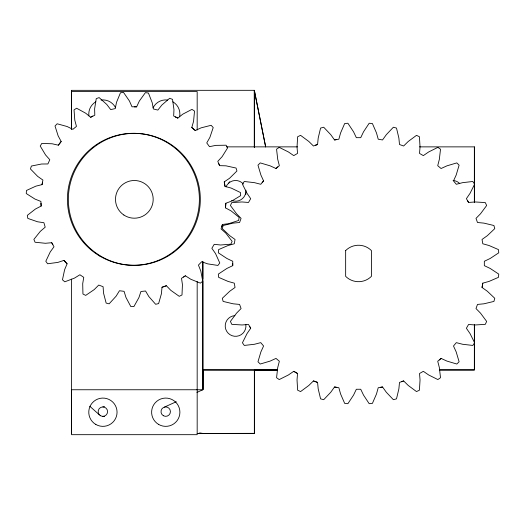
<?xml version="1.0" encoding="UTF-8"?>
<svg xmlns="http://www.w3.org/2000/svg" width="525" height="525" viewBox="0 0 525 525"><rect width="100%" height="100%" fill="white"/><g stroke="black" fill="none" stroke-linecap="round" stroke-linejoin="round"><path stroke-width="0.79" d="M71.453 90.339L71.453 129.157L71.459 90.339L254.323 90.32L265.65 146.856L254.323 90.32L254.323 147.584M202.906 261.686L202.834 389.753L196.934 392.411M202.893 389.478L202.821 281.367M254.376 369.948L254.376 433.374L197.124 433.427L254.369 433.368L254.376 369.948L277.272 369.948M474.37 324.338L474.37 369.948L439.34 369.954M474.377 146.869L474.37 202.637L474.377 146.869L419.423 146.869M334.537 386.971L336.748 387.378L334.537 386.971L330.77 392.241L323.708 399.696L320.585 398.862L318.196 388.874L317.572 382.423L313.451 380.92L308.831 385.462L300.582 391.578L297.649 390.213L297.032 379.962L297.537 373.505L293.744 371.313L288.402 374.975L279.215 379.568L276.563 377.718L277.738 367.513L279.359 361.239L275.999 358.417L270.099 361.102L260.256 364.028L257.972 361.745L260.899 351.901L263.583 346.001L260.761 342.641L254.494 344.262L244.289 345.437L242.432 342.792L247.026 333.605L250.694 328.263L248.502 324.463L242.045 324.968L231.787 324.352L230.423 321.425L236.539 313.169L241.08 308.549L239.577 304.428L233.133 303.804L223.138 301.416L222.305 298.298L229.76 291.231L235.036 287.47L234.275 283.152L228.034 281.413L218.61 277.331L218.328 274.109L226.898 268.446L232.746 265.657L232.746 261.273L226.898 258.477L218.328 252.82L218.61 249.598L228.034 245.516L234.275 243.777L235.036 239.459L229.76 235.699L222.305 228.631L223.138 225.514L233.133 223.125L239.577 222.502L241.08 218.38L236.539 213.76L230.423 205.505L231.787 202.578L242.045 201.961L248.502 202.466L250.694 198.667L247.026 193.325L242.432 184.137L244.289 181.493L254.494 182.667L260.761 184.282L263.583 180.928L260.899 175.028L257.972 165.185L260.256 162.901L270.099 165.828L275.999 168.512L277.712 167.048L275.999 168.512M177.785 118.118L175.737 117.036L177.785 118.118L182.805 114.155L191.973 109.371L194.526 111.083L193.561 121.38L191.782 127.522L195.307 130.541L201.108 127.844L211.129 125.298L213.216 127.555L209.908 137.347L206.758 142.925L209.495 146.672L215.762 145.379L226.098 145.215L227.607 147.893L222.127 156.66L217.783 161.359L219.581 165.638L225.973 165.828L236.073 168.052L236.926 171.006L229.569 178.27L224.254 181.84L225.015 186.414L231.197 188.075L240.509 192.57L240.66 195.641L231.82 201.009L225.835 203.26L225.52 207.887L231.151 210.932L239.17 217.448L238.606 220.474L228.775 223.663L222.423 224.47L221.051 228.9L225.829 233.159L232.135 241.349L230.888 244.164L220.585 244.998L214.22 244.322L211.864 248.312L215.526 253.555L219.772 262.986L217.914 265.433L207.69 263.872L201.659 261.745L198.443 265.086L200.799 271.031L202.755 281.183L200.379 283.139L190.798 279.261L185.417 275.796L181.519 278.309L182.438 284.642L181.998 294.971L179.242 296.323L170.809 290.338L166.373 285.731L161.995 287.273L161.438 293.646L158.622 303.601L155.63 304.277L148.805 296.513L145.55 291.001L140.936 291.493L138.922 297.57L133.888 306.6L130.817 306.574L125.967 297.439L124.071 291.329L119.47 290.745L116.104 296.192L109.128 303.824L106.148 303.082L103.53 293.081L103.097 286.696L98.752 285.068L94.224 289.59L85.68 295.404L82.943 294L82.707 283.664L83.757 277.351L79.905 274.765L74.458 278.119L64.798 281.807L62.462 279.805L64.621 269.699L67.095 263.793L63.945 260.387L57.868 262.402L47.617 263.76L45.806 261.279L50.236 251.934L54.003 246.763L51.726 242.721L45.353 243.278L35.063 242.235L33.876 239.407L40.34 231.335L45.196 227.174L43.91 222.718L37.583 221.786L27.812 218.4L27.307 215.368L35.457 209.009L41.147 206.076L41.002 203.707L41.147 206.076M225.835 203.26L225.52 207.887M317.572 144.506L315.505 145.241L317.572 144.506L318.196 138.055L320.585 128.067L323.708 127.234L330.77 134.689L334.537 139.958L338.855 139.197L340.587 132.956L344.676 123.532L347.891 123.25L353.555 131.821L356.344 137.668L360.727 137.668L363.523 131.821L369.18 123.25L372.402 123.532L376.491 132.956L378.223 139.197L382.541 139.958L386.308 134.689L393.369 127.234L396.493 128.067L398.875 138.055L399.499 144.506L403.62 146.009L408.247 141.468L416.496 135.352L419.423 136.717L420.039 146.967L419.534 153.425L423.334 155.617L428.676 151.955L437.863 147.361L440.508 149.212L439.333 159.416L437.719 165.69L441.079 168.512L446.972 165.828L456.816 162.901L459.106 165.185L456.179 175.028L453.495 180.928L456.31 184.288L462.584 182.667L472.789 181.493L474.639 184.137L470.052 193.325L466.384 198.667L468.576 202.466L475.033 201.961L485.29 202.578L486.655 205.505L480.533 213.76L475.998 218.38L477.494 222.502L483.945 223.125L493.933 225.514L494.773 228.631L487.312 235.699L482.042 239.459L482.803 243.777L489.044 245.516L498.468 249.598L498.75 252.82L490.179 258.477L484.332 261.273L484.332 265.657L490.179 268.446L498.75 274.109L498.468 277.331L489.044 281.413L482.803 283.152L482.042 287.47L487.312 291.231L494.773 298.298L493.933 301.416L483.945 303.804L477.494 304.428L475.998 308.549L480.533 313.169L486.655 321.425L485.29 324.352L475.033 324.968L468.576 324.463L466.384 328.263L470.052 333.605L474.639 342.792L472.789 345.437L462.584 344.262L456.31 342.648L453.495 346.001L456.179 351.901L459.106 361.745L456.816 364.028L446.972 361.102L441.079 358.417L439.412 359.842L441.079 358.417M254.376 370.027L277.469 370M482.429 285.37L482.803 283.152M42.066 184.616L42.479 182.273L42.066 184.616L35.858 186.158L26.46 190.47L26.25 193.535L34.978 199.08L40.924 201.442L41.009 203.766M482.042 287.47L482.442 285.311M42.466 182.332L42.919 180.062L37.682 176.387L30.463 168.978L31.375 166.044L41.514 164.017L47.913 163.951L49.796 159.712L45.544 154.928L40.235 146.055L41.797 143.41L52.126 143.771L58.367 145.189L61.176 141.494L58.144 135.857L55.02 126L57.153 123.788L67.121 126.525L72.87 129.34L76.453 126.394L74.799 120.212L74.038 109.902L76.617 108.235L85.687 113.203L90.635 117.265L92.754 116.196L90.635 117.265M221.786 226.636L222.423 224.47M136.638 106.838L134.315 106.785L136.638 106.838L139.342 101.043L145.386 92.649L148.437 93.037L152.191 102.67L153.366 108.957L157.868 110.073L161.844 105.059L169.654 98.287L172.535 99.363L173.965 109.607L173.663 115.999L175.79 117.062M228.749 183.061L229.701 181.742M58.367 145.189L59.784 143.273M59.712 143.371L61.176 141.494M262.159 182.595L263.583 180.928M277.666 167.088L279.359 165.69L277.738 159.416L276.563 149.212L279.215 147.361L288.402 151.955L293.744 155.617L297.537 153.425L297.032 146.967L297.649 136.717L300.582 135.352L308.831 141.468L313.451 146.009L315.564 145.215M439.458 359.802L437.719 361.239L439.333 367.513L440.508 377.718L437.863 379.568L428.676 374.975L423.334 371.313L419.534 373.505L420.039 379.962L419.423 390.213L416.496 391.578L408.247 385.462L403.62 380.92L401.566 381.688L403.62 380.92M185.417 275.796L183.533 277.043M92.702 116.215L94.795 115.224L94.618 108.826L96.252 98.615L99.146 97.597L106.831 104.514L110.703 109.613L115.224 108.583L116.524 102.316L120.468 92.761L123.526 92.433L129.406 100.944L131.998 106.792L134.374 106.785M164.489 407.065L176.288 401.737M166.373 285.731L161.995 287.273M202.814 389.753L202.847 369.941L202.827 389.753L197.105 389.76M401.625 381.668L399.499 382.423L398.875 388.874L396.493 398.862L393.369 399.696L386.308 392.241L382.541 386.971L380.323 387.378L382.541 386.971M334.537 139.958L336.689 139.565M102.88 406.941L104.488 406.658M380.382 387.365L378.223 387.732L376.491 393.973L372.402 403.397L369.18 403.679L363.523 395.108L360.727 389.261L356.344 389.261L353.555 395.108L347.891 403.679L344.676 403.397L340.587 393.973L338.855 387.732L336.63 387.358M277.522 370.046L202.84 369.941L277.476 369.954M226.419 146.862L297.557 146.869M440.022 369.948L474.37 369.948L474.377 324.837M71.498 389.753L197.177 389.753M102.88 416.364L104.488 416.64M199.612 432.876L202.84 433.427M313.451 380.92L317.572 382.423M293.744 371.313L297.537 373.505M191.782 127.522L195.307 130.541M89.768 406.238L99.533 414.967M65.461 262.067L67.095 263.793M63.945 260.387L65.54 262.152M250.694 328.263L249.578 326.373M467.493 200.557L468.576 202.466M52.841 244.755L51.726 242.721M218.728 163.544L219.581 165.638M224.654 184.065L225.015 186.414M224.254 181.84L224.674 184.183M245.752 192.878L245.838 194.512M232.746 265.657L232.726 263.524M254.31 90.32L254.343 146.862M202.814 261.686L202.821 278.906M197.177 129.977L197.177 91.58L71.498 91.58L71.498 129.157M197.177 281.571L197.177 434.68L71.498 434.68L71.498 279.11M245.93 190.175A10.369 10.369 0 0 1 231.617 200.432M226.006 186.887A10.369 10.369 0 0 1 243.383 184.019M453.055 180.508A10.369 10.369 0 0 1 459.71 183.52M245.864 324.608A10.369 10.369 0 0 1 236.716 336.262A10.369 10.369 0 0 1 225.258 326.865A10.369 10.369 0 0 1 234.905 315.61M88.902 115.887A14.136 14.136 0 0 1 95.845 101.797M101.069 100.026A14.136 14.136 0 0 1 115.598 107.789M172.823 101.797A14.136 14.136 0 0 1 179.622 116.806M153.077 107.789A14.136 14.136 0 0 1 167.6 100.026M71.446 389.872L71.505 433.545L71.485 389.872M345.653 250.576L345.653 276.353A18.224 18.224 0 0 0 371.424 276.353L371.424 250.576A18.224 18.224 0 0 0 345.653 250.576M99.855 256.108A65.979 65.979 0 0 0 199.388 199.94A65.979 65.979 0 0 0 100.977 141.829A65.979 65.979 0 0 0 99.855 256.108M100.511 415.721A4.712 4.712 0 0 0 107.579 411.639A4.712 4.712 0 0 0 100.511 407.558A4.712 4.712 0 0 0 100.511 415.721M163.36 415.715A4.712 4.712 0 0 0 170.428 411.633A4.712 4.712 0 0 0 163.36 407.551A4.712 4.712 0 0 0 163.36 415.715M158.688 424.462A14.136 14.136 0 0 0 179.898 412.217A14.136 14.136 0 0 0 158.688 399.971A14.136 14.136 0 0 0 158.688 424.462M95.845 424.462A14.136 14.136 0 0 0 117.055 412.217A14.136 14.136 0 0 0 95.845 399.971A14.136 14.136 0 0 0 95.845 424.462M97.676 254.212A65.979 65.979 0 0 0 200.176 203.667A65.979 65.979 0 0 0 105.151 140.175A65.979 65.979 0 0 0 97.676 254.212M123.861 215.02A18.854 18.854 0 0 0 153.149 200.583A18.854 18.854 0 0 0 126 182.444A18.854 18.854 0 0 0 123.861 215.02"/></g></svg>
